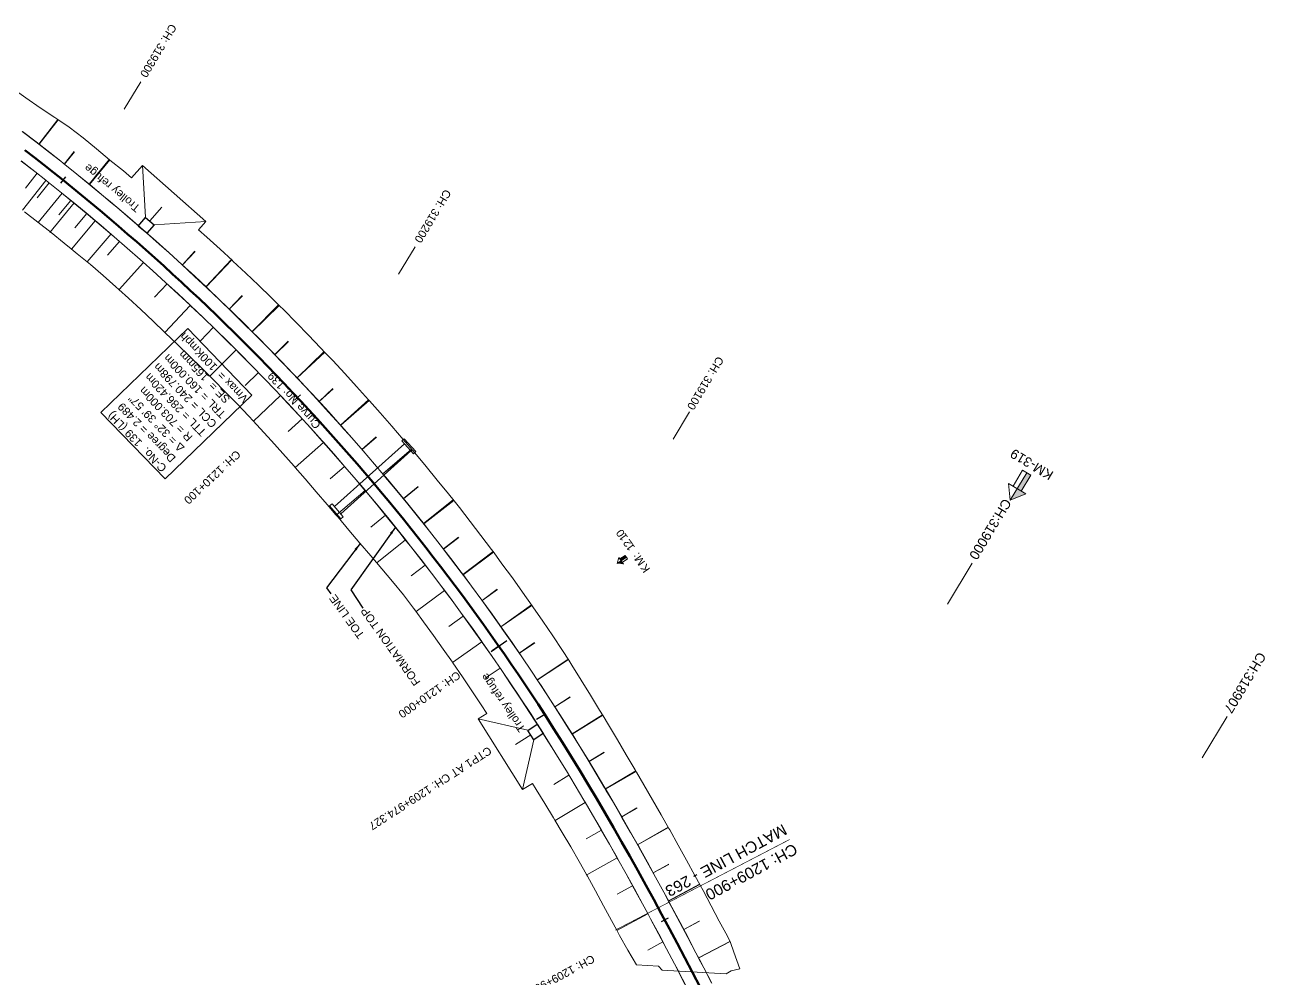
# Model space of a CAD drawing. Header units: metres. Extents: x 627595 to 629620, y 3389808 to 3391758.
# Drawn here: x 628949 to 629336.3, y 3390605.4 to 3390903.5 of the extents above; entities that cross this region are included whole.
import ezdxf
from ezdxf.enums import TextEntityAlignment as Align

# ---------------------------------------------------------------- set-up
doc = ezdxf.new("R2010")
doc.units = ezdxf.units.M
doc.linetypes.add('CENTER2', pattern=[28.575, 19.05, -3.175, 3.175, -3.175])
doc.linetypes.add('PHANTOM2', pattern=[1.25, 0.625, -0.125, 0.125, -0.125, 0.125, -0.125])
doc.layers.add('A-BLDG', color=7, linetype='Continuous')
doc.layers.add('Trolley Refuse', color=10, linetype='Continuous')
for name, color, linetype, lineweight in [('C-ALIG-DG-CURVE', 1, 'CENTER2', 70), ('C-ALIG-DG-SPIRAL', 1, 'CENTER2', 70), ('C-ALIG-LABL', 7, 'Continuous', 25), ('C-ALIG-LABL-DG', 1, 'Continuous', 25), ('C-ALIG-LABL-DG-MARK', 1, 'Continuous', 25), ('Existing Chainage', 7, 'Continuous', 0), ('Km post', 1, 'Continuous', 13), ('KM STONE', 7, 'Continuous', 0), ('MATCH LINE', 7, 'Continuous', 0), ('Proposed Curve_Details', 10, 'Continuous', 0), ('PROPOSED DFCC TOE LINE', 239, 'Continuous', 0), ('PROPOSED DFCC TOE SLOPES', 239, 'Continuous', 0), ('PROPOSED DFCC TRACK', 1, 'Continuous', 0), ('PROPOSED FORMATION LINE - PLAN', 187, 'Continuous', 0)]:
    doc.layers.add(name, color=color, linetype=linetype, lineweight=lineweight)
doc.styles.add('Arial', font='arial.ttf')
doc.styles.get("Standard").update_dxf_attribs({"font": 'simplex.shx'})
doc.styles.add('Style-Arial', font='arial.ttf')
doc.dimstyles.get("Standard").update_dxf_attribs({"dimtxt": 0.18, "dimasz": 0.18, "dimexe": 0.18, "dimexo": 0.0625, "dimgap": 0.09, "dimtad": 0, "dimtih": 1, "dimtoh": 1, "dimdec": 4, "dimzin": 0, "dimdsep": 46, "dimtxsty": 'Standard', "dimcen": 0.09, "dimadec": 0, "dimazin": 0, "dimtfac": 1, "dimtdec": 4, "dimtofl": 0, "dimtmove": 0, "dimatfit": 3, "dimfxl": 1, "dimtolj": 1, "dimtzin": 0, "dimarcsym": 0})

# ---------------------------------------------------------------- blocks, each defined once
blk = doc.blocks.new('KM POST PLAN')
at = {"extrusion": (0, 0, -1)}
h = blk.add_hatch(color=256, dxfattribs=at)
h.paths.add_polyline_path([(0, -20), (0, -8.47), (3, -8.47), (3, -20)])
h.paths.add_polyline_path([(0, -8.47), (0, 0), (6.25, -8.47), (3, -8.47)], flags=16)
at = {"flags": 128}
for points in [[(0, 0), (-6.25, -8.47), (6.25, -8.47)], [(0, 0), (0, -20)], [(0, 0), (6.25, -8.47)], [(3, -8.47), (3, -20), (-3, -20), (-3, -8.47)]]:
    blk.add_lwpolyline(points, dxfattribs=at)
at = {"style": 'Style-Arial'}
blk.add_attdef('KM-POST', text='', height=6, dxfattribs=at).set_placement((0, -26, -263.95), align=Align.MIDDLE_CENTER)
blk = doc.blocks.new('Tick Hor')
blk.add_lwpolyline([(-0.5, 0), (0.5, 0)])
blk = doc.blocks.new('KM Post')
at = {"layer": 'Km post', "lineweight": 13}
h = blk.add_hatch(color=256, dxfattribs=at)
h.paths.add_polyline_path([(0, -8.9), (1.63, -8.9), (1.63, -3.79), (0, -3.79)])
h.paths.add_polyline_path([(0, -3.79), (0, 0), (-3.36, -3.79)])
for p, q in [((0, -8.9), (0, 0)), ((3.13, -3.79), (0, 0)), ((3.13, -3.79), (-3.36, -3.79))]:
    blk.add_line(p, q, dxfattribs=at)
blk.add_lwpolyline([(1.63, -3.79), (1.63, -8.9), (-1.63, -8.9), (-1.63, -3.79)], dxfattribs=at)

msp = doc.modelspace()

# ---------------------------------------------------------------- linework, layer by layer
at = {"layer": 'C-ALIG-DG-SPIRAL', "color": 1, "linetype": 'Continuous', "lineweight": 50, "flags": 128}
msp.add_lwpolyline([(629159.8594, 3390602.9114), (629157.4857, 3390607.4944), (629155.098, 3390612.0702), (629152.695, 3390616.638), (629150.2759, 3390621.1972), (629147.8395, 3390625.7473), (629145.3848, 3390630.2875), (629142.9108, 3390634.8172), (629140.4164, 3390639.3357), (629137.9007, 3390643.8423), (629135.3625, 3390648.3364), (629132.801, 3390652.8172), (629130.2151, 3390657.284), (629127.6039, 3390661.736), (629124.9663, 3390666.1724), (629122.3015, 3390670.5926), (629119.6085, 3390674.9956), (629116.8864, 3390679.3806), (629114.1341, 3390683.7469), (629111.351, 3390688.0935)], dxfattribs=at)
at = {"layer": 'C-ALIG-LABL-DG', "color": 1, "linetype": 'Continuous', "lineweight": 25}
msp.add_line((629097.038, 3390709.4045), (629094.9885, 3390707.973), dxfattribs=at)
at = {"layer": 'C-ALIG-LABL-DG-MARK', "color": 1, "linetype": 'Continuous', "lineweight": 25}
msp.add_line((629111.351, 3390688.0935), (629108.8304, 3390686.4666), dxfattribs=at)
at = {"layer": 'Existing Chainage', "linetype": 'Continuous', "lineweight": 13, "flags": 128}
for points in [[(628985.183, 3390885.6998), (628980.0392, 3390877.1242)], [(629070.8977, 3390834.1622), (629065.7404, 3390825.5946)], [(629156.5825, 3390782.6048), (629151.425, 3390774.0374)], [(629244.8533, 3390735.3347), (629237.1131, 3390722.486)], [(629324.4267, 3390687.4357), (629316.6936, 3390674.5827)], [(629324.4267, 3390687.4357), (629316.6936, 3390674.5827)]]:
    msp.add_lwpolyline(points, dxfattribs=at)
at = {"layer": 'MATCH LINE', "color": 10, "linetype": 'PHANTOM2', "ltscale": 15, "const_width": 0.2}
for points in [[(629187.8382, 3390649.0475), (629133.4245, 3390620.7534)], [(629187.8382, 3390649.0475), (629133.7539, 3390620.9247)]]:
    msp.add_lwpolyline(points, dxfattribs=at)
at = {"layer": 'PROPOSED DFCC TOE LINE', "lineweight": 0, "flags": 128}
msp.add_lwpolyline([(628944.9109, 3390883.7669), (628949.3647, 3390880.6684), (628953.7948, 3390877.5291), (628958.334, 3390874.5221), (628959.3567, 3390873.8402), (628962.8709, 3390871.4874), (628967.1675, 3390868.1407), (628971.3828, 3390864.6921), (628975.4607, 3390861.3349), (628975.5899, 3390861.2343), (628979.8493, 3390857.8392), (628982.3342, 3390855.6969)], dxfattribs=at)
at = {"layer": 'PROPOSED DFCC TOE SLOPES', "flags": 128}
for points in [[(628953.3904, 3390866.1771), (628959.2726, 3390873.8963)], [(628953.4343, 3390866.1431), (628959.4388, 3390873.7853)], [(628961.2976, 3390859.9651), (628964.401, 3390863.915)], [(628961.3383, 3390859.9324), (628964.4958, 3390863.8379)], [(628969.1147, 3390853.6454), (628975.3831, 3390861.3988)], [(628969.1575, 3390853.6105), (628975.541, 3390861.2724)], [(628986.7326, 3390843.3553), (628985.7025, 3390859.5236)], [(628955.5939, 3390854.8586), (628948.2411, 3390845.6013)], [(628952.8514, 3390857.083), (628949.1718, 3390852.3984)], [(628956.6434, 3390854.0838), (628952.9039, 3390849.3919)], [(628960.6293, 3390850.8838), (628953.2132, 3390841.7163)], [(628964.378, 3390847.8306), (628956.8162, 3390838.617)], [(628963.3366, 3390848.6152), (628959.6349, 3390844.0872)], [(628988.0462, 3390842.199), (628991.8308, 3390846.4986)], [(628968.3161, 3390844.5728), (628964.5823, 3390840.0915)], [(628970.9941, 3390842.2688), (628963.543, 3390833.4161)], [(628989.3598, 3390841.0428), (629005.5282, 3390842.0729)], [(628975.9112, 3390838.151), (628968.465, 3390829.4703)], [(628978.5544, 3390835.8068), (628974.843, 3390831.5228)], [(628998.1975, 3390828.488), (629002.0703, 3390832.7745)], [(628998.2373, 3390828.4512), (629002.1715, 3390832.6825)], [(628986.0283, 3390829.2442), (628978.4589, 3390820.7525)], [(629005.5608, 3390821.642), (629013.4908, 3390830.1709)], [(629005.6011, 3390821.6043), (629013.6558, 3390830.019)], [(628993.4025, 3390822.5713), (628989.5428, 3390818.365)], [(629012.8248, 3390814.6894), (629016.8776, 3390818.9233)], [(629012.8622, 3390814.6532), (629016.9733, 3390818.8318)], [(629027.0532, 3390800.4802), (629031.2447, 3390804.6144)], [(629027.0887, 3390800.4438), (629031.335, 3390804.5215)], [(629034.015, 3390793.2311), (629042.5107, 3390801.3894)], [(629034.0543, 3390793.1896), (629042.6719, 3390801.2197)], [(629040.8715, 3390785.8737), (629045.1831, 3390789.8913)], [(629040.9067, 3390785.8352), (629045.2728, 3390789.7931)], [(629047.623, 3390778.4264), (629056.3449, 3390786.3328)], [(629047.6604, 3390778.3845), (629056.4979, 3390786.1609)], [(629035.5874, 3390780.3902), (629031.2851, 3390776.4412)], [(629042.2634, 3390773.0173), (629033.4704, 3390765.172)], [(629054.2662, 3390770.877), (629058.6796, 3390774.7605)], [(629054.3012, 3390770.837), (629058.7685, 3390774.6585)], [(629060.8014, 3390763.238), (629069.7948, 3390770.9312)], [(629060.8378, 3390763.1951), (629069.9458, 3390770.7559)], [(629048.8298, 3390765.5482), (629044.3479, 3390761.6641)], [(629055.2891, 3390757.9867), (629046.2219, 3390750.3562)], [(629067.2248, 3390755.5007), (629071.7883, 3390759.2889)], [(629067.2572, 3390755.4612), (629071.8714, 3390759.1879)], [(629073.5404, 3390747.6818), (629082.7754, 3390755.1405)], [(629073.5762, 3390747.6369), (629082.9224, 3390754.9548)], [(629061.637, 3390750.3294), (629057.0758, 3390746.5995)], [(629067.8811, 3390742.5882), (629058.8852, 3390735.4441)], [(629079.741, 3390739.7633), (629084.4114, 3390743.4202)], [(629079.7722, 3390739.7228), (629084.4912, 3390743.3162)], [(629085.8305, 3390731.7669), (629095.2432, 3390738.9345)], [(629085.8642, 3390731.7221), (629095.3799, 3390738.7489)], [(629074.007, 3390734.753), (629069.5959, 3390731.3515)], [(629080.028, 3390726.8364), (629071.1812, 3390720.2115)], [(629091.8045, 3390723.6778), (629096.5413, 3390727.1756)], [(629091.8363, 3390723.6337), (629096.6221, 3390727.0631)], [(629097.661, 3390715.5053), (629107.2031, 3390722.3429)], [(629085.9297, 3390718.8316), (629081.4287, 3390715.5612)], [(629097.6929, 3390715.4603), (629107.333, 3390722.1584)], [(629091.7195, 3390710.7453), (629082.5982, 3390704.3158)], [(629103.3988, 3390707.248), (629108.2072, 3390710.589)], [(629103.4282, 3390707.2052), (629108.2818, 3390710.48)], [(629109.0213, 3390698.9157), (629118.6395, 3390705.4054)], [(629109.053, 3390698.8682), (629118.7624, 3390705.2092)], [(629097.3894, 3390702.5739), (629092.7344, 3390699.3909)], [(629114.5208, 3390690.4956), (629119.2736, 3390693.5995)], [(629114.5478, 3390690.4536), (629119.339, 3390693.4935)], [(629119.9053, 3390682.0099), (629129.3455, 3390687.9996)], [(629119.9334, 3390681.9649), (629129.4544, 3390687.821)], [(629106.1038, 3390683.1639), (629090.523, 3390686.6858)], [(629107.038, 3390681.6841), (629102.2623, 3390678.6693)], [(629107.9721, 3390680.2043), (629104.4502, 3390664.6234)], [(629125.1724, 3390673.4472), (629129.8813, 3390676.3435)], [(629125.1957, 3390673.4086), (629129.9373, 3390676.248)], [(629118.9125, 3390669.1116), (629114.1943, 3390666.2517)], [(629130.3334, 3390664.8294), (629139.7687, 3390670.4796)], [(629130.3563, 3390664.7905), (629139.8583, 3390670.3286)], [(629124.023, 3390660.5683), (629114.5898, 3390655.0011)], [(629135.3917, 3390656.1509), (629140.1512, 3390658.9249)], [(629135.412, 3390656.116), (629140.2009, 3390658.8394)], [(629140.3553, 3390647.4233), (629149.9509, 3390652.8802)], [(629140.3739, 3390647.3904), (629150.0237, 3390652.7519)], [(629129.033, 3390651.9631), (629124.3135, 3390649.2485)], [(629133.954, 3390643.3025), (629124.4726, 3390637.9777)], [(629145.2306, 3390638.649), (629150.0594, 3390641.3319)], [(629145.2461, 3390638.6208), (629150.0974, 3390641.2628)], [(629138.79, 3390634.5897), (629134.0076, 3390631.9615)], [(629150.0287, 3390629.8387), (629159.7193, 3390635.1161)], [(629150.0439, 3390629.8106), (629159.7785, 3390635.0064)], [(629143.554, 3390625.8338), (629133.9073, 3390620.6374)], [(629154.7525, 3390620.9886), (629159.6207, 3390623.587)], [(629154.7643, 3390620.9664), (629159.6496, 3390623.5324)], [(629148.2461, 3390617.0351), (629143.5127, 3390614.5307)], [(629159.4144, 3390612.1133), (629169.1788, 3390617.2421)], [(629159.4258, 3390612.0915), (629169.2222, 3390617.1562)]]:
    msp.add_lwpolyline(points, dxfattribs=at)
at = {"layer": 'PROPOSED DFCC TRACK', "linetype": 'Continuous', "flags": 128}
for points in [[(629071.0695, 3390770.1647), (629067.4686, 3390774.1978), (629066.7226, 3390773.5318), (629070.3235, 3390769.4987)], [(629047.697, 3390749.1496), (629044.1932, 3390753.2674), (629044.9548, 3390753.9154), (629048.4586, 3390749.7977)]]:
    msp.add_lwpolyline(points, close=True, dxfattribs=at)
for points in [[(629045.7342, 3390752.9994), (629067.528, 3390772.6369)], [(629047.6792, 3390750.7137), (629069.5225, 3390770.3959)], [(629146.8685, 3390609.4731), (629147.9802, 3390608.2167), (629168.0621, 3390607.141), (629169.5379, 3390608.0767)]]:
    msp.add_lwpolyline(points, dxfattribs=at)
at = {"layer": 'Trolley Refuse'}
for points in [[(628986.6683, 3390843.2801), (628989.3598, 3390841.0428), (628987.1225, 3390838.3512), (628984.431, 3390840.5886)], [(629108.9824, 3390685.0498), (629110.9, 3390682.1219), (629107.9721, 3390680.2043), (629106.0545, 3390683.1321)]]:
    msp.add_lwpolyline(points, close=True, dxfattribs=at)

# ---------------------------------------------------------------- block references
at = {"layer": 'C-ALIG-LABL-DG', "color": 1, "linetype": 'Continuous', "lineweight": 25}
for name, p, xscale, yscale, zscale, rotation in [('Tick Hor', (628960.8881, 3390854.9865), 2.5, 2.5, 2.5, 231.2326893091217), ('Tick Hor', (629034.149, 3390787.0454), 2.5, 2.5, 2.5, 223.0825073017103), ('KM Post', (629133.9479, 3390735.2757), 0.3933041122191764, 0.3933041122191764, 0.3933041122191764, 124.3636321803249), ('Tick Hor', (629097.038, 3390709.4045), 5.999999999999999, 5.999999999999999, 5.999999999999999, 214.9323252943232), ('Tick Hor', (629148.8184, 3390623.9244), 2.5, 2.5, 2.5, 208.1892037778402)]:
    msp.add_blockref(name, p, dxfattribs=dict(at, xscale=xscale, yscale=yscale, zscale=zscale, rotation=rotation))
at = {"layer": 'KM STONE'}
ref = msp.add_blockref('KM POST PLAN', (629256.7123, 3390755.0205), dxfattribs=dict(at, xscale=0.5, yscale=0.5, zscale=0.5, rotation=148.9344517853904))
ref.add_attrib('KM-POST', 'KM-319', dxfattribs={"layer": '0', "height": 3, "rotation": 148.934452, "style": 'Style-Arial'}).set_placement((629263.4205, 3390766.156), align=Align.MIDDLE_CENTER)

# ---------------------------------------------------------------- texts
at = {"layer": 'A-BLDG', "char_height": 2.5, "attachment_point": 1}
for insert, rotation in [((628983.7061, 3390844.7379), 140.621527), ((629103.3948, 3390682.282), 124.845806)]:
    msp.add_mtext_dynamic_manual_height_columns('{\\fArial|b0|i0|c0|p34;\\C1;Trolley refuge }', width=62.963055, gutter_width=1, heights=[0], dxfattribs=dict(at, insert=insert, rotation=rotation))
at = {"layer": 'C-ALIG-LABL', "color": 1, "linetype": 'Continuous', "lineweight": 25, "insert": (628983.148, 3390772.3638), "char_height": 2.5, "width": 32.958241, "attachment_point": 2, "rotation": 133.99063, "style": 'Arial', "bg_fill": 3, "box_fill_scale": 1.2, "bg_fill_color": 256, "bg_fill_true_color": 13158600, "bg_fill_transparency": 0}
msp.add_mtext('C-No.  139 (LH)       \\PDegree = 2.489\\PΔ = 32° 39\' 57"\\PR = 703.000m\\PTTL = 286.420m\\PCCL = 240.798m\\PTRL = 160.000m\\PSE =  165mm\\PVmax =  100Kmph', dxfattribs=at)
at = {"layer": 'C-ALIG-LABL-DG', "color": 1, "linetype": 'Continuous', "lineweight": 25, "style": 'Arial'}
for s, p in [('MATCH LINE - 263', (629185.7353, 3390653.9892)), ('CH: 1209+900', (629189.046, 3390647.9545))]:
    msp.add_text(s, height=3.5, rotation=208.189204, dxfattribs=at).set_placement(p)
at = {"layer": 'C-ALIG-LABL-DG', "color": 1, "linetype": 'Continuous', "lineweight": 25, "char_height": 2.5, "attachment_point": 7, "style": 'Arial'}
for s, insert, rotation in [('0', (629136.5937, 3390744.6494), 125.966961), ('1', (629137.488, 3390743.3885), 125.849745), ('2', (629138.8029, 3390741.5248), 125.6768), ('1', (629139.6908, 3390740.2594), 125.559585), (':', (629141.1612, 3390738.1517), 125.364722), ('M', (629142.8747, 3390735.6761), 125.136434), ('K', (629144.3983, 3390733.457), 124.932325)]:
    msp.add_mtext(s, dxfattribs=dict(at, insert=insert, rotation=rotation))
at = {"layer": 'Existing Chainage', "lineweight": 0, "attachment_point": 6, "line_spacing_factor": 0.6, "style": 'Style-Arial'}
for s, insert, char_height, rotation in [('CH: 319300', (628985.912, 3390887.3773), 2.5, 239.044051), ('CH: 319200', (629071.6034, 3390835.7121), 2.5, 238.953804), ('CH: 319100', (629156.7353, 3390783.5436), 2.5, 238.952654), ('CH:319000', (629245.0268, 3390736.872), 3, 238.93476), ('CH:318907', (629324.5605, 3390688.9193), 3, 238.966439)]:
    msp.add_mtext(s, dxfattribs=dict(at, insert=insert, char_height=char_height, rotation=rotation))
at = {"layer": 'Proposed Curve_Details', "color": 1, "style": 'Style-Arial'}
msp.add_text('Curve No: 139', height=2.5, rotation=132.409626, dxfattribs=at).set_placement((629041.6014, 3390778.6581))
at = {"layer": 'PROPOSED DFCC TOE LINE', "lineweight": 0, "insert": (629053.1639, 3390711.436), "char_height": 2.5, "attachment_point": 1, "rotation": 125.625863}
msp.add_mtext_dynamic_manual_height_columns('{\\fArial|b0|i0|c0|p34;TOE LINE}', width=62.963055, gutter_width=1, heights=[0], dxfattribs=at)
at = {"layer": 'PROPOSED FORMATION LINE - PLAN', "lineweight": 0, "insert": (629067.259, 3390694.3113), "char_height": 2.5, "attachment_point": 1, "rotation": 125.625863}
msp.add_mtext_dynamic_manual_height_columns('{\\fArial|b0|i0|c0|p34;\\PFORMATION TOP}', width=62.963055, gutter_width=1, heights=[0], dxfattribs=at)

# ---------------------------------------------------------------- leaders
at = {"layer": 'PROPOSED DFCC TOE LINE', "lineweight": 0}
msp.add_leader([(629053.7185, 3390741.4428), (629043.1587, 3390727.6428), (629044.5243, 3390725.7859)], dimstyle='Standard', override={"dimtxt": 2.5, "dimasz": 2.4, "dimgap": 0.09, "dimtad": 0, "dimtih": 0, "dimtoh": 0}, dxfattribs=at)
at = {"layer": 'PROPOSED FORMATION LINE - PLAN', "lineweight": 0}
msp.add_leader([(629064.7167, 3390746.5355), (629050.8085, 3390726.9685), (629054.5683, 3390721.2441)], dimstyle='Standard', override={"dimtxt": 2.5, "dimasz": 2.4, "dimgap": 0.09, "dimtad": 0, "dimtih": 0, "dimtoh": 0}, dxfattribs=at)

# ---------------------------------------------------------------- next in the draw order: linework, layer by layer
at = {"layer": 'C-ALIG-DG-CURVE', "color": 1, "linetype": 'Continuous', "lineweight": 50, "flags": 128}
msp.add_lwpolyline([(629111.351, 3390688.0935, 0.08584234), (628948.9938, 3390864.3299)], format="xyb", dxfattribs=at)
at = {"layer": 'C-ALIG-LABL', "color": 1, "linetype": 'Continuous', "lineweight": 25}
for p, q in [((628999.8954, 3390808.5857), (628972.7673, 3390782.397)), ((629019.9373, 3390787.8248), (628999.8954, 3390808.5857)), ((628992.8093, 3390761.6361), (629019.9373, 3390787.8248)), ((628972.7673, 3390782.397), (628992.8093, 3390761.6361))]:
    msp.add_line(p, q, dxfattribs=at)
at = {"layer": 'PROPOSED DFCC TOE LINE', "lineweight": 0, "flags": 128}
for points in [[(628982.3342, 3390855.6969), (628985.7025, 3390859.5236), (629005.5282, 3390842.0729), (629003.2408, 3390839.4742), (629005.8741, 3390837.1236), (629009.9531, 3390833.4273), (629013.8182, 3390829.8695), (629014.0025, 3390829.698), (629018.0176, 3390825.9315), (629022.0042, 3390822.1342), (629025.9436, 3390818.288), (629028.5534, 3390815.7002), (629029.8482, 3390814.4063), (629033.7302, 3390810.5019), (629037.5697, 3390806.5555), (629041.3796, 3390802.5806), (629042.8234, 3390801.0602), (629045.1614, 3390798.5789), (629048.9119, 3390794.5477), (629052.6233, 3390790.4806), (629056.3006, 3390786.3827), (629056.6448, 3390785.9958), (629059.9457, 3390782.2562), (629063.5626, 3390778.105), (629067.1871, 3390773.96), (629070.0876, 3390770.5912), (629070.7724, 3390769.7808), (629074.307, 3390765.5584), (629077.8089, 3390761.3088), (629081.2777, 3390757.032), (629083.0572, 3390754.7846), (629084.6953, 3390752.7141), (629088.0859, 3390748.3751), (629091.4377, 3390744.0061), (629094.7486, 3390739.6061), (629095.5121, 3390738.5693), (629098.0004, 3390735.1624), (629101.2476, 3390730.7158), (629104.4565, 3390726.2417), (629107.4595, 3390721.9788), (629107.6267, 3390721.7402), (629110.7674, 3390717.2184), (629113.8746, 3390712.6735), (629116.9476, 3390708.1056), (629118.8785, 3390705.024), (629119.8636, 3390703.434), (629122.7704, 3390698.7589), (629125.6113, 3390694.1098), (629128.451, 3390689.466), (629129.5759, 3390687.6218), (629131.2733, 3390684.8167), (629134.0607, 3390680.1511), (629136.7896, 3390675.4553), (629139.5783, 3390670.8002), (629139.9857, 3390670.1142), (629142.3333, 3390666.1293), (629145.0584, 3390661.4451), (629147.7549, 3390656.7486), (629150.1518, 3390652.5264), (629150.4281, 3390652.043), (629153.0708, 3390647.3245), (629155.6721, 3390642.5872), (629158.2493, 3390637.8413), (629159.9074, 3390634.7674), (629160.8082, 3390633.0898), (629163.3477, 3390628.3323), (629165.877, 3390623.5736), (629168.3871, 3390618.809), (629169.351, 3390616.9012), (629170.4433, 3390613.8135), (629172.2677, 3390608.7062), (629169.5379, 3390608.0767)], [(629146.8685, 3390609.4731), (629140.0067, 3390609.9468), (629137.3206, 3390614.4977), (629134.729, 3390619.0929), (629133.8552, 3390620.7353), (629132.2471, 3390623.7423), (629129.7466, 3390628.3775), (629127.2264, 3390632.9978), (629124.6824, 3390637.601), (629124.4191, 3390638.0737), (629122.1138, 3390642.1862), (629119.4803, 3390646.7303), (629116.8203, 3390651.2544), (629114.5321, 3390655.098), (629114.1357, 3390655.7594), (629111.4244, 3390660.2439), (629108.6684, 3390664.6966), (629107.5003, 3390666.5488), (629104.4502, 3390664.6234), (629090.523, 3390686.6858), (629093.3031, 3390688.4409), (629091.5387, 3390691.0667), (629088.5959, 3390695.4385), (629085.6581, 3390699.8143), (629082.6948, 3390704.1737), (629082.538, 3390704.4044), (629079.6858, 3390708.5019), (629076.5835, 3390712.7637), (629073.5001, 3390717.0395), (629071.1163, 3390720.3002), (629070.3824, 3390721.2907), (629067.2084, 3390725.5001), (629063.8494, 3390729.5665), (629060.4504, 3390733.5983), (629058.8157, 3390735.526), (629057.0332, 3390737.6121), (629053.5867, 3390741.599), (629050.1906, 3390745.6243), (629046.8094, 3390749.6611), (629046.1544, 3390750.436), (629043.3975, 3390753.6719), (629039.9653, 3390757.6651), (629036.5239, 3390761.6508), (629033.3982, 3390765.2553), (629033.0723, 3390765.6282), (629029.5899, 3390769.5794), (629026.077, 3390773.5041), (629022.533, 3390777.4011), (629020.301, 3390779.7795), (629018.9224, 3390781.2366), (629015.282, 3390785.0438), (629011.6119, 3390788.8224), (629007.9126, 3390792.5725), (629006.6763, 3390793.8129), (629004.1845, 3390796.294), (629000.4302, 3390799.9891), (628996.6391, 3390803.6464), (628992.8378, 3390807.2933), (628992.6651, 3390807.4612), (628989.0482, 3390810.9538), (628985.2324, 3390814.5878), (628981.3354, 3390818.1342), (628978.3778, 3390820.8263), (628977.4321, 3390821.6739), (628973.4957, 3390825.1772), (628969.524, 3390828.6406), (628965.3819, 3390831.9036), (628963.4604, 3390833.484), (628961.3064, 3390835.242), (628957.2059, 3390838.5488), (628953.0807, 3390841.8239), (628948.9311, 3390845.0671)]]:
    msp.add_lwpolyline(points, dxfattribs=at)
at = {"layer": 'PROPOSED DFCC TOE SLOPES', "flags": 128}
for points in [[(629000.6836, 3390815.7965), (628992.7417, 3390807.3867)], [(629019.9906, 3390807.6401), (629028.233, 3390816.018)], [(629020.0311, 3390807.5998), (629028.399, 3390815.8533)], [(629007.8639, 3390808.9146), (629003.8273, 3390804.7604)], [(629014.9487, 3390801.9352), (629006.751, 3390793.738)], [(629021.9282, 3390794.8492), (629017.7694, 3390790.807)], [(629028.8127, 3390787.6713), (629020.3752, 3390779.7004)]]:
    msp.add_lwpolyline(points, dxfattribs=at)
at = {"layer": 'PROPOSED FORMATION LINE - PLAN', "lineweight": 0, "flags": 128}
for points in [[(629163.465, 3390604.1783), (629161.0134, 3390608.9274), (629159.528, 3390611.7874), (629158.5466, 3390613.6696), (629156.0633, 3390618.4044), (629153.5624, 3390623.1309), (629151.0427, 3390627.8486), (629150.1488, 3390629.5113), (629148.5031, 3390632.5567), (629145.9422, 3390637.2543), (629143.3591, 3390641.9408), (629140.7525, 3390646.6154), (629140.4828, 3390647.0958), (629138.1212, 3390651.2773), (629135.4643, 3390655.9257), (629132.7806, 3390660.5598), (629130.4697, 3390664.5003), (629130.069, 3390665.1787), (629127.3285, 3390669.7815), (629124.558, 3390674.3675), (629121.7566, 3390678.9357), (629120.0521, 3390681.6809), (629118.9231, 3390683.4851), (629116.0568, 3390688.015), (629113.1565, 3390692.5243), (629110.1928, 3390697.0562), (629109.1782, 3390698.5903), (629107.1942, 3390701.5651), (629104.1611, 3390706.0508), (629101.0935, 3390710.5131), (629097.9917, 3390714.9516), (629097.8266, 3390715.1858), (629094.8558, 3390719.3661), (629091.6861, 3390723.7564), (629088.4827, 3390728.1221), (629086.0056, 3390731.4503), (629085.2457, 3390732.4631), (629081.9755, 3390736.779), (629078.6722, 3390741.0696), (629075.3359, 3390745.3347), (629073.7248, 3390747.3704), (629071.9669, 3390749.574), (629068.5654, 3390753.7873), (629065.1316, 3390757.9742), (629061.6657, 3390762.1346), (629060.9941, 3390762.9332), (629058.1678, 3390766.2682), (629054.6383, 3390770.3748), (629051.0772, 3390774.4541), (629047.8241, 3390778.126), (629047.4849, 3390778.5059), (629043.8615, 3390782.5299), (629040.2073, 3390786.5259), (629036.5224, 3390790.4937), (629034.2255, 3390792.9363), (629032.8071, 3390794.433), (629029.0616, 3390798.3436), (629025.2861, 3390802.2253), (629021.4809, 3390806.0778), (629020.2093, 3390807.3521), (629017.6461, 3390809.9009), (629013.7821, 3390813.6944), (629009.8889, 3390817.4581), (629005.9669, 3390821.1917), (629005.7869, 3390821.3617), (629002.0163, 3390824.895), (628998.0374, 3390828.5678), (628994.0302, 3390832.2098), (628990.9703, 3390834.9534), (628989.9952, 3390835.821), (628985.9325, 3390839.401), (628981.8424, 3390842.9496), (628977.7251, 3390846.4666), (628975.7714, 3390848.1164), (628973.5809, 3390849.9518), (628969.4099, 3390853.4051), (628965.2126, 3390856.8262), (628960.989, 3390860.2148), (628960.2027, 3390860.8398), (628956.7395, 3390863.5709), (628952.4642, 3390866.8942), (628948.2063, 3390870.1523)], [(629163.5095, 3390604.2012), (629161.0578, 3390608.9504), (629159.5724, 3390611.8105), (629158.5909, 3390613.6928), (629156.1075, 3390618.4277), (629153.6066, 3390623.1544), (629151.0868, 3390627.8723), (629150.1928, 3390629.535), (629148.547, 3390632.5805), (629145.9861, 3390637.2783), (629143.4028, 3390641.9651), (629140.7961, 3390646.6399), (629140.5264, 3390647.1203), (629138.1647, 3390651.302), (629135.5077, 3390655.9507), (629132.8238, 3390660.585), (629130.5127, 3390664.5257), (629130.1121, 3390665.2041), (629127.3714, 3390669.8072), (629124.6007, 3390674.3935), (629121.7991, 3390678.9619), (629120.0945, 3390681.7074), (629118.9655, 3390683.5117), (629116.0989, 3390688.0419), (629113.1985, 3390692.5515), (629110.2345, 3390697.0837), (629109.2199, 3390698.6179), (629107.2358, 3390701.593), (629104.2024, 3390706.079), (629101.1346, 3390710.5416), (629098.0326, 3390714.9804), (629097.8675, 3390715.2146), (629094.8965, 3390719.3952), (629091.7265, 3390723.7858), (629088.5229, 3390728.1519), (629086.0456, 3390731.4803), (629085.2857, 3390732.4931), (629082.0152, 3390736.8094), (629078.7117, 3390741.1003), (629075.3752, 3390745.3657), (629073.7639, 3390747.4015), (629072.0059, 3390749.6053), (629068.6042, 3390753.8188), (629065.1701, 3390758.0061), (629061.704, 3390762.1668), (629061.0324, 3390762.9654), (629058.2059, 3390766.3007), (629054.6761, 3390770.4076), (629051.1148, 3390774.4871), (629047.8614, 3390778.1593), (629047.5222, 3390778.5392), (629043.8986, 3390782.5635), (629040.2441, 3390786.5598), (629036.5589, 3390790.5279), (629034.2618, 3390792.9707), (629032.8434, 3390794.4675), (629029.0976, 3390798.3784), (629025.3218, 3390802.2603), (629021.5163, 3390806.1131), (629020.2446, 3390807.3875), (629017.6813, 3390809.9365), (629013.8169, 3390813.7303), (629009.9235, 3390817.4942), (629006.0013, 3390821.228), (629005.8213, 3390821.398), (629002.0504, 3390824.9316), (628998.0711, 3390828.6046), (628994.0637, 3390832.247), (628991.0036, 3390834.9908), (628990.0284, 3390835.8584), (628985.9654, 3390839.4386), (628981.875, 3390842.9875), (628977.7574, 3390846.5047), (628975.8036, 3390848.1547), (628973.6129, 3390849.9902), (628969.4417, 3390853.4437), (628965.244, 3390856.865), (628961.0201, 3390860.2539), (628960.2338, 3390860.879), (628956.7703, 3390863.6103), (628952.4948, 3390866.9338), (628948.2366, 3390870.1921)], [(629156.7512, 3390600.7249), (629154.3099, 3390605.4539), (629152.8312, 3390608.301), (629151.8543, 3390610.1744), (629149.3833, 3390614.8858), (629146.8957, 3390619.5873), (629144.3903, 3390624.2782), (629143.5017, 3390625.9311), (629141.866, 3390628.9579), (629139.3215, 3390633.6255), (629136.7558, 3390638.2804), (629134.1677, 3390642.9217), (629133.9, 3390643.3986), (629131.5561, 3390647.5488), (629128.92, 3390652.1608), (629126.2582, 3390656.757), (629123.9669, 3390660.664), (629123.5698, 3390661.3365), (629120.8536, 3390665.8985), (629118.1086, 3390670.4422), (629115.3339, 3390674.9667), (629113.6463, 3390677.685), (629112.5286, 3390679.4711), (629109.6915, 3390683.9547), (629106.822, 3390688.4163), (629103.89, 3390692.8996), (629102.8863, 3390694.4172), (629100.9236, 3390697.3601), (629097.923, 3390701.7977), (629094.8884, 3390706.2121), (629091.8198, 3390710.603), (629091.6565, 3390710.8347), (629088.7176, 3390714.9702), (629085.5819, 3390719.3133), (629082.4128, 3390723.6322), (629079.9623, 3390726.9247), (629079.2106, 3390727.9266), (629075.9754, 3390732.1962), (629072.7075, 3390736.4408), (629069.4071, 3390740.6602), (629067.8132, 3390742.674), (629066.0742, 3390744.854), (629062.7092, 3390749.022), (629059.3122, 3390753.1641), (629055.8835, 3390757.2798), (629055.2192, 3390758.0699), (629052.4232, 3390761.3691), (629048.9315, 3390765.4316), (629045.4087, 3390769.4672), (629042.1904, 3390773.0996), (629041.8549, 3390773.4755), (629038.2704, 3390777.4563), (629034.6553, 3390781.4095), (629031.01, 3390785.3347), (629028.7377, 3390787.7511), (629027.3345, 3390789.2317), (629023.6292, 3390793.1004), (629019.8942, 3390796.9404), (629016.1298, 3390800.7516), (629014.8718, 3390802.0122), (629012.3362, 3390804.5337), (629008.5136, 3390808.2865), (629004.6622, 3390812.0098), (629000.7823, 3390815.7033), (629000.6042, 3390815.8715), (628996.8741, 3390819.3669), (628992.9378, 3390823.0003), (628988.9737, 3390826.6033), (628985.9466, 3390829.3174), (628984.9819, 3390830.1757), (628980.9628, 3390833.7172), (628976.9166, 3390837.2278), (628972.8435, 3390840.7071), (628970.9107, 3390842.3392), (628968.7437, 3390844.1549), (628964.6175, 3390847.5711), (628960.4652, 3390850.9555), (628956.2869, 3390854.3078), (628955.509, 3390854.9261), (628952.083, 3390857.6279), (628947.8536, 3390860.9155)], [(629156.7956, 3390600.7477), (629154.3543, 3390605.4769), (629152.8755, 3390608.3241), (629151.8986, 3390610.1976), (629149.4276, 3390614.9091), (629146.9399, 3390619.6108), (629144.4344, 3390624.3019), (629143.5457, 3390625.9548), (629141.9099, 3390628.9817), (629139.3653, 3390633.6495), (629136.7995, 3390638.3046), (629134.2113, 3390642.9462), (629133.9436, 3390643.4231), (629131.5996, 3390647.5735), (629128.9634, 3390652.1858), (629126.3014, 3390656.7822), (629124.01, 3390660.6894), (629123.6128, 3390661.362), (629120.8965, 3390665.9243), (629118.1513, 3390670.4682), (629115.3765, 3390674.993), (629113.6887, 3390677.7114), (629112.5709, 3390679.4977), (629109.7337, 3390683.9815), (629106.8639, 3390688.4435), (629103.9317, 3390692.9271), (629102.928, 3390694.4448), (629100.9652, 3390697.388), (629097.9643, 3390701.8259), (629094.9295, 3390706.2406), (629091.8607, 3390710.6318), (629091.6974, 3390710.8635), (629088.7583, 3390714.9993), (629085.6223, 3390719.3427), (629082.453, 3390723.662), (629080.0023, 3390726.9546), (629079.2506, 3390727.9567), (629076.0152, 3390732.2266), (629072.747, 3390736.4715), (629069.4463, 3390740.6911), (629067.8524, 3390742.7051), (629066.1132, 3390744.8852), (629062.748, 3390749.0536), (629059.3508, 3390753.1959), (629055.9218, 3390757.312), (629055.2574, 3390758.1021), (629052.4612, 3390761.4016), (629048.9693, 3390765.4644), (629045.4462, 3390769.5002), (629042.2278, 3390773.1329), (629041.8922, 3390773.5088), (629038.3074, 3390777.4899), (629034.6921, 3390781.4434), (629031.0465, 3390785.3689), (629028.774, 3390787.7854), (629027.3708, 3390789.2662), (629023.6652, 3390793.1351), (629019.93, 3390796.9754), (629016.1653, 3390800.7869), (629014.9072, 3390802.0476), (629012.3714, 3390804.5693), (629008.5485, 3390808.3223), (629004.6968, 3390812.0459), (629000.8166, 3390815.7397), (629000.6386, 3390815.9078), (628996.9081, 3390819.4035), (628992.9716, 3390823.0371), (628989.0072, 3390826.6404), (628985.9798, 3390829.3548), (628985.0151, 3390830.213), (628980.9957, 3390833.7549), (628976.9492, 3390837.2657), (628972.8758, 3390840.7452), (628970.9429, 3390842.3774), (628968.7757, 3390844.1933), (628964.6493, 3390847.6098), (628960.4966, 3390850.9944), (628956.318, 3390854.3469), (628955.5401, 3390854.9653), (628952.1138, 3390857.6672), (628947.8841, 3390860.9551)]]:
    msp.add_lwpolyline(points, dxfattribs=at)

# ---------------------------------------------------------------- next in the draw order: texts
at = {"layer": 'C-ALIG-LABL-DG', "color": 1, "linetype": 'Continuous', "lineweight": 25, "char_height": 2.5, "style": 'Arial', "bg_fill": 3, "box_fill_scale": 1.04, "bg_fill_color": 256, "bg_fill_true_color": 13158600, "bg_fill_transparency": 0}
for s, insert, width, attachment_point, rotation in [('CH: 1210+100', (629015.8167, 3390769.9009), 22.502814, 4, 223.082507), ('CH: 1210+000', (629084.6586, 3390700.7581), 22.502814, 4, 214.932325), ('CTP1 AT CH: 1209+974.327', (629056.8227, 3390652.8986), 44.860948, 6, 212.839945), ('CH: 1209+900', (629126.6954, 3390612.0675), 22.502814, 4, 208.189204)]:
    msp.add_mtext(s, dxfattribs=dict(at, insert=insert, width=width, attachment_point=attachment_point, rotation=rotation))

doc.saveas('drawing.dxf')
